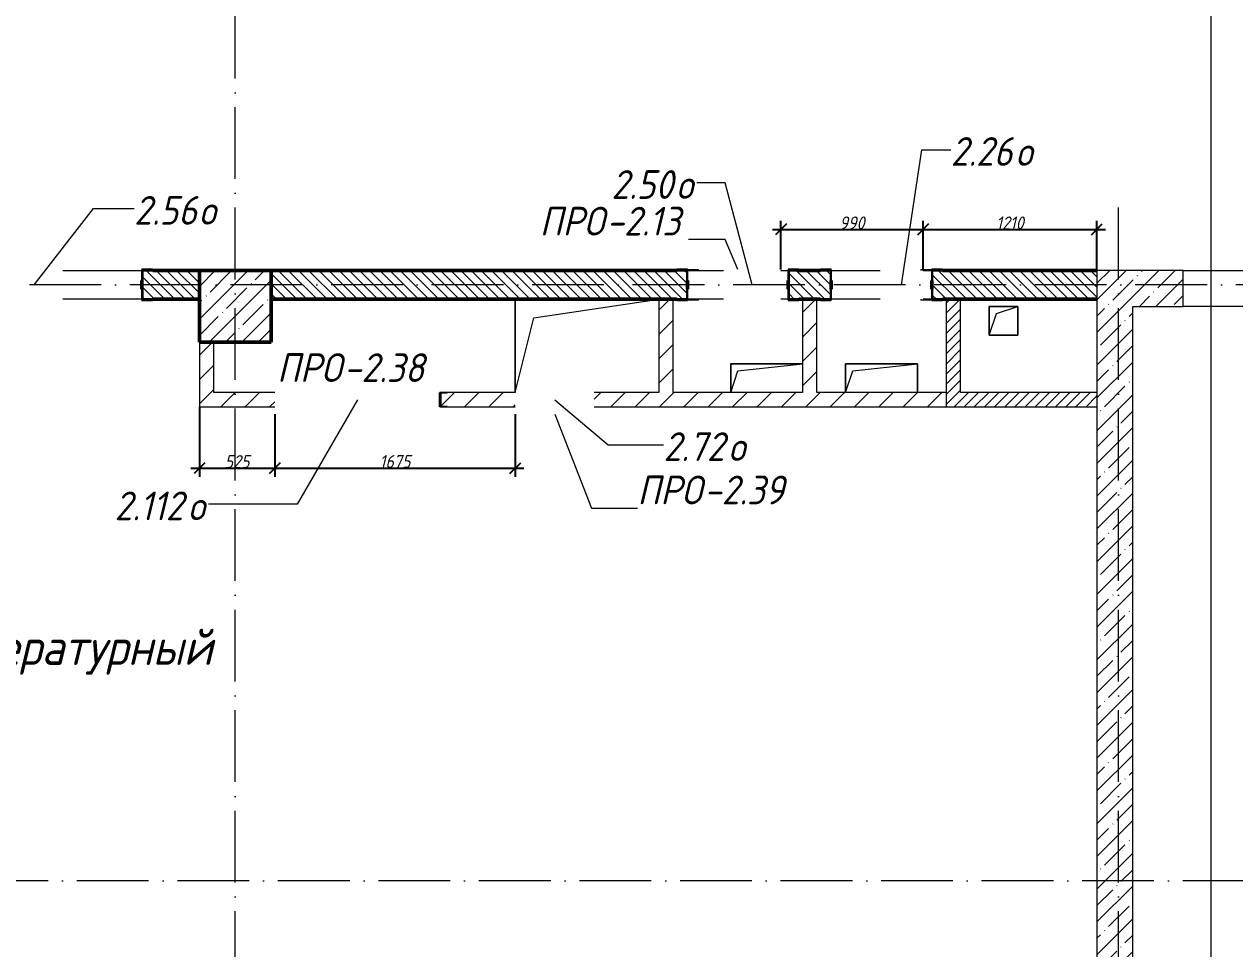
# Model space of a CAD drawing. Header units: millimetres. Extents: x -401725 to 250493, y 305116 to 802890.
# Drawn here: x 58021 to 66451, y 311900 to 318339 of the extents above; entities that cross this region are included whole.
import ezdxf

# ---------------------------------------------------------------- set-up
doc = ezdxf.new("R2010")
doc.units = ezdxf.units.MM
doc.linetypes.add('50_200_ШТРИХ_1Т_ш5_п1_п1_', pattern=[700, 500, -100, 0, -100])
for name, color, linetype, lineweight in [('A-____-____-DIMS', 7, 'Continuous', 9), ('A-FLOR-____-OTLN', 7, 'Continuous', 9), ('A-GENM-____-IDEN', 7, 'Continuous', 9), ('A-GENM-____-MCUT', 7, 'Continuous', 25), ('A-GENM-____-OTLN', 7, 'Continuous', 9), ('A-GENM-____-OTLN-1', 7, 'Continuous', 25), ('A-GLAZ-____-IDEN', 7, 'Continuous', 9), ('A-WALL-____-MCUT-1', 7, 'Continuous', 9), ('A-WALL-____-MCUT-2', 7, 'Continuous', 50), ('A-WALL-____-OTLN', 7, 'Continuous', 9), ('A-WALL-____-PATT-1', 7, 'Continuous', 9), ('A-WALL-FNSH-MCUT-1', 7, 'Continuous', 9), ('G-____-____-TEXT', 7, 'Continuous', 9), ('I-WALL-____-OTLN', 7, 'Continuous', 9), ('S-COLS-____-MCUT', 7, 'Continuous', 50), ('S-COLS-____-OTLN', 7, 'Continuous', 9), ('S-GRID-____-OTLN-1', 7, '50_200_ШТРИХ_1Т_ш5_п1_п1_', 9)]:
    doc.layers.add(name, color=color, linetype=linetype, lineweight=lineweight)
doc.layers.add('G-____-____-SYMB-1', color=9, linetype='Continuous', lineweight=9, true_color=0x808080)
doc.styles.add('ISOCPEUR_I', font='isocpeui.ttf', dxfattribs={"width": 0.9, "height": 2.5})
doc.styles.add('ISOCPEUR_I_7', font='isocpeui.ttf', dxfattribs={"width": 0.9, "height": 90})
doc.styles.add('ISOCPEUR_I_9', font='isocpeui.ttf', dxfattribs={"width": 0.9, "height": 250})
doc.dimstyles.new('ISO-1_8_0_9К_СРЕДНИЙ_Кладочные_2', dxfattribs={"dimscale": 304.8, "dimtxt": 89.638306, "dimasz": 0.246063, "dimexe": 0.19685, "dimexo": 0, "dimgap": 0, "dimtad": 1, "dimdec": 3, "dimrnd": 0.001, "dimdsep": 46, "dimtxsty": 'ISOCPEUR_I_7', "dimblk1": 'OBLIQUE', "dimblk2": 'OBLIQUE', "dimsah": 1, "dimcen": 0.09, "dimdle": 0.19685, "dimazin": 0, "dimtfac": 1, "dimtdec": 4, "dimtix": 1, "dimtmove": 1, "dimatfit": 3, "dimfxl": 1, "dimtvp": 1, "dimtolj": 1, "dimtzin": 0, "dimarcsym": 2})
pattern_1 = [(135, (-15659.08, 310542.9), (-35.35534, -35.35534), [])]
pattern_2 = [(45, (-15659.08, 310542.9), (-84.85281, 84.85281), [])]
pattern_3 = [(45, (-15659.08, 310542.9), (-35.35534, 35.35534), [])]
pattern_4 = [(45, (-15659.08, 310542.9), (-114.04925, 114.04925), []), (45, (-15545.03, 310542.9), (-114.04925, 114.04925), [201.612, -40.322, 3.353, -36.97])]

# ---------------------------------------------------------------- blocks, each defined once
blk = doc.blocks.new('BSC_Колонна _Прямоугольная - 500х500-V58-АР1_План отверстий 2 этажа в осях 1-64_А-ГГ')
at = {"layer": 'S-COLS-____-OTLN'}
h = blk.add_hatch(dxfattribs=at)
h.set_pattern_fill('FP_87', color=256, style=0, pattern_type=2)
h.set_pattern_definition([(45, (-75150, -5831.04), (-114.04925, 114.04925), []), (45, (-75035.95, -5831.04), (-114.04925, 114.04925), [201.613, -40.323, 3.353, -36.97])])
h.paths.add_polyline_path([(-250, -250), (250, -250), (250, 250), (-250, 250)], flags=0)
at = {"layer": 'S-COLS-____-MCUT'}
for p, q in [((250, 250), (-250, 250)), ((-250, 250), (-250, -250)), ((250, -250), (250, 250)), ((-250, -250), (250, -250))]:
    blk.add_line(p, q, dxfattribs=at)
blk = doc.blocks.new('154_Стойка_СКБ_Уголок - СМ-2180_200-28268025-АР1_План отверстий 2 этажа в осях 1-64_А-ГГ')
at = {"layer": 'A-GENM-____-MCUT'}
for p, q in [((125, 156), (125, 81)), ((200, 156), (125, 156)), ((131, 81), (131, 150)), ((131, 150), (200, 150)), ((200, 150), (200, 156)), ((125, 81), (131, 81)), ((131, 19), (125, 19)), ((125, 19), (125, -56)), ((131, -50), (131, 19)), ((125, -56), (200, -56)), ((200, -50), (131, -50)), ((200, -56), (200, -50))]:
    blk.add_line(p, q, dxfattribs=at)
blk = doc.blocks.new('Фахверк_СКБ_Уголок - 200_3960_зеркало-28268689-АР1_План отверстий 2 этажа в осях 1-64_А-ГГ')
at = {"layer": 'A-GENM-____-MCUT'}
for p, q in [((200, 156), (125, 156)), ((125, 156), (125, 81)), ((131, 81), (131, 150)), ((131, 150), (200, 150)), ((200, 150), (200, 156)), ((125, 81), (131, 81)), ((131, 19), (125, 19)), ((125, 19), (125, -56)), ((131, -50), (131, 19)), ((125, -56), (200, -56)), ((200, -50), (131, -50)), ((200, -56), (200, -50))]:
    blk.add_line(p, q, dxfattribs=at)
blk = doc.blocks.new('Фахверк_СКБ_Уголок - 200_3960-28268576-АР1_План отверстий 2 этажа в осях 1-64_А-ГГ')
at = {"layer": 'A-GENM-____-MCUT'}
for p, q in [((200, 156), (125, 156)), ((125, 156), (125, 81)), ((131, 81), (131, 150)), ((131, 150), (200, 150)), ((200, 150), (200, 156)), ((125, 81), (131, 81)), ((131, 19), (125, 19)), ((125, 19), (125, -56)), ((131, -50), (131, 19)), ((125, -56), (200, -56)), ((200, -50), (131, -50)), ((200, -56), (200, -50))]:
    blk.add_line(p, q, dxfattribs=at)
blk = doc.blocks.new('Стойка_Влож_Уголок_Опорный - Уголок-28213941-АР1_План отверстий 2 этажа в осях 1-64_А-ГГ')
at = {"layer": 'A-GENM-____-OTLN'}
for p, q in [((-212, -6), (-212, 0)), ((0, 0), (0, -6)), ((-212, -75), (-212, -6)), ((-212, -6), (-206, -6)), ((-212, -75), (-206, -75)), ((-6, -6), (0, -6)), ((-6, -75), (0, -75)), ((0, -6), (0, -75))]:
    blk.add_line(p, q, dxfattribs=at)
blk = doc.blocks.new('154_Фахверк_СКБ_Швеллер - Тип_100_3960-28494444-АР1_План отверстий 2 этажа в осях 1-64_А-ГГ')
at = {"layer": 'A-GENM-____-MCUT'}
for p, q in [((125, 50), (175, 50)), ((125, -50), (125, 50)), ((128, 47), (128, -47)), ((175, 47), (128, 47)), ((175, 50), (175, 47)), ((175, -50), (125, -50)), ((128, -47), (175, -47)), ((175, -47), (175, -50))]:
    blk.add_line(p, q, dxfattribs=at)
blk = doc.blocks.new('AR_Отверстие прямоугольное _в плите_ - AR_Отверстие прямоугольное _в плите_-30229432-АР1_План отверстий 2 этажа в осях 1-64_А-ГГ')
at = {"layer": 'A-GENM-____-OTLN'}
for p, q in [((250, 100), (-250, 100)), ((-250, 100), (-250, -100)), ((-200, 50), (250, 100)), ((-250, -100), (-200, 50))]:
    blk.add_line(p, q, dxfattribs=at)
blk = doc.blocks.new('AR_Отверстие прямоугольное _в плите_ - AR_Отверстие прямоугольное _в плите_-V147-АР1_План отверстий 2 этажа в осях 1-64_А-ГГ')
at = {"layer": 'A-GENM-____-OTLN'}
for p, q in [((250, 100), (-250, 100)), ((-250, 100), (-250, -100)), ((-200, 50), (250, 100)), ((250, -100), (250, 100)), ((-250, -100), (-200, 50))]:
    blk.add_line(p, q, dxfattribs=at)
blk = doc.blocks.new('AR_Отверстие прямоугольное _в плите_ - AR_Отверстие прямоугольное _в плите_-V150-АР1_План отверстий 2 этажа в осях 1-64_А-ГГ')
at = {"layer": 'A-GENM-____-OTLN'}
for p, q in [((100, 100), (-100, 100)), ((-100, 100), (-100, -100)), ((-50, 50), (100, 100)), ((100, -100), (100, 100)), ((-100, -100), (-50, 50)), ((-100, -100), (100, -100))]:
    blk.add_line(p, q, dxfattribs=at)
blk = doc.blocks.new('AR_Отверстие прямоугольное _в плите_ - AR_Отверстие прямоугольное _в плите_-30552580-АР1_План отверстий 2 этажа в осях 1-64_А-ГГ')
at = {"layer": 'A-GENM-____-OTLN'}
for p, q in [((-500, 325), (-500, -325)), ((-370, 195), (500, 325)), ((-500, -325), (-370, 195))]:
    blk.add_line(p, q, dxfattribs=at)
blk = doc.blocks.new('_Oblique')
at = {"color": 0, "linetype": 'ByBlock', "lineweight": -2}
blk.add_line((-0.5, -0.5), (0.5, 0.5), dxfattribs=at)
blk = doc.blocks.new('*D9288')
at = {"layer": 'A-____-____-DIMS', "color": 0, "lineweight": -2, "transparency": 16777216}
for p, q in [((63230.9, 316910), (64340.9, 316910)), ((63290.9, 316629.9), (63290.9, 316970)), ((64280.9, 316623.9), (64280.9, 316970))]:
    blk.add_line(p, q, dxfattribs=at)
at = {"layer": 'Defpoints', "color": 0, "transparency": 16777216}
for p in [(64280.9, 316910), (63290.9, 316629.9), (64280.9, 316623.9)]:
    blk.add_point(p, dxfattribs=at)
at = {"layer": 'A-____-____-DIMS', "color": 0, "lineweight": -2, "transparency": 16777216, "xscale": 75, "yscale": 75, "zscale": 75, "rotation": 180}
blk.add_blockref('_Oblique', (63290.9, 316910), dxfattribs=at)
at = {"layer": 'A-____-____-DIMS', "color": 0, "lineweight": -2, "transparency": 16777216, "xscale": 75, "yscale": 75, "zscale": 75}
blk.add_blockref('_Oblique', (64280.9, 316910), dxfattribs=at)
at = {"layer": 'A-____-____-DIMS', "color": 0, "transparency": 16777216, "insert": (63785.9, 316955), "char_height": 90, "width": 409.578, "attachment_point": 5, "style": 'ISOCPEUR_I_7'}
blk.add_mtext('\\A1;990', dxfattribs=at)
blk = doc.blocks.new('*D9289')
at = {"layer": 'A-____-____-DIMS', "color": 0, "lineweight": -2, "transparency": 16777216}
for p, q in [((64220.9, 316910), (65550.9, 316910)), ((64280.9, 316623.9), (64280.9, 316970)), ((65490.9, 316623.9), (65490.9, 316970))]:
    blk.add_line(p, q, dxfattribs=at)
at = {"layer": 'Defpoints', "color": 0, "transparency": 16777216}
for p in [(65490.9, 316910), (64280.9, 316623.9), (65490.9, 316623.9)]:
    blk.add_point(p, dxfattribs=at)
at = {"layer": 'A-____-____-DIMS', "color": 0, "lineweight": -2, "transparency": 16777216, "xscale": 75, "yscale": 75, "zscale": 75, "rotation": 180}
blk.add_blockref('_Oblique', (64280.9, 316910), dxfattribs=at)
at = {"layer": 'A-____-____-DIMS', "color": 0, "lineweight": -2, "transparency": 16777216, "xscale": 75, "yscale": 75, "zscale": 75}
blk.add_blockref('_Oblique', (65490.9, 316910), dxfattribs=at)
at = {"layer": 'A-____-____-DIMS', "color": 0, "transparency": 16777216, "insert": (64885.9, 316955), "char_height": 90, "width": 463.361, "attachment_point": 5, "style": 'ISOCPEUR_I_7'}
blk.add_mtext('\\A1;1210', dxfattribs=at)
blk = doc.blocks.new('*D9272')
at = {"layer": 'A-____-____-DIMS', "color": 0, "lineweight": -2, "transparency": 16777216}
for p, q in [((59240.9, 315673.9), (59240.9, 315187.7)), ((59765.9, 315623.9), (59765.9, 315187.7)), ((59180.9, 315247.7), (59825.9, 315247.7))]:
    blk.add_line(p, q, dxfattribs=at)
at = {"layer": 'Defpoints', "color": 0, "transparency": 16777216}
for p in [(59240.9, 315673.9), (59765.9, 315623.9), (59765.9, 315247.7)]:
    blk.add_point(p, dxfattribs=at)
at = {"layer": 'A-____-____-DIMS', "color": 0, "lineweight": -2, "transparency": 16777216, "xscale": 75, "yscale": 75, "zscale": 75, "rotation": 180}
blk.add_blockref('_Oblique', (59240.9, 315247.7), dxfattribs=at)
at = {"layer": 'A-____-____-DIMS', "color": 0, "lineweight": -2, "transparency": 16777216, "xscale": 75, "yscale": 75, "zscale": 75}
blk.add_blockref('_Oblique', (59765.9, 315247.7), dxfattribs=at)
at = {"layer": 'A-____-____-DIMS', "color": 0, "transparency": 16777216, "insert": (59503.4, 315292.7), "char_height": 90, "width": 409.578, "attachment_point": 5, "style": 'ISOCPEUR_I_7'}
blk.add_mtext('\\A1;525', dxfattribs=at)
blk = doc.blocks.new('*D9273')
at = {"layer": 'A-____-____-DIMS', "color": 0, "lineweight": -2, "transparency": 16777216}
for p, q in [((59765.9, 315623.9), (59765.9, 315187.7)), ((61440.9, 315623.9), (61440.9, 315187.7)), ((59705.9, 315247.7), (61500.9, 315247.7))]:
    blk.add_line(p, q, dxfattribs=at)
at = {"layer": 'Defpoints', "color": 0, "transparency": 16777216}
for p in [(59765.9, 315623.9), (61440.9, 315623.9), (61440.9, 315247.7)]:
    blk.add_point(p, dxfattribs=at)
at = {"layer": 'A-____-____-DIMS', "color": 0, "lineweight": -2, "transparency": 16777216, "xscale": 75, "yscale": 75, "zscale": 75, "rotation": 180}
blk.add_blockref('_Oblique', (59765.9, 315247.7), dxfattribs=at)
at = {"layer": 'A-____-____-DIMS', "color": 0, "lineweight": -2, "transparency": 16777216, "xscale": 75, "yscale": 75, "zscale": 75}
blk.add_blockref('_Oblique', (61440.9, 315247.7), dxfattribs=at)
at = {"layer": 'A-____-____-DIMS', "color": 0, "transparency": 16777216, "insert": (60603.4, 315293.3), "char_height": 90, "width": 504.733, "attachment_point": 5, "style": 'ISOCPEUR_I_7'}
blk.add_mtext('\\A1;1675', dxfattribs=at)

msp = doc.modelspace()

# ---------------------------------------------------------------- hatches: boundary and pattern name
at = {"layer": 'A-WALL-____-PATT-1'}
h = msp.add_hatch(dxfattribs=at)
h.set_pattern_fill('FP_6', color=256, style=0, pattern_type=2)
h.set_pattern_definition(pattern_1)
h.paths.add_polyline_path([(59046.9187, 316423.9433), (59240.9187, 316423.9433), (59240.9187, 316623.9433), (58846.9187, 316623.9433), (58846.9187, 316554.9433), (58840.9187, 316554.9433), (58840.9187, 316492.9433), (58846.9187, 316492.9433), (58846.9187, 316423.9433), (58915.9187, 316423.9433)], flags=0)
h.paths.add_polyline_path([(56740.9187, 316423.9433), (57134.9187, 316423.9433), (57134.9187, 316492.9433), (57140.9187, 316492.9433), (57140.9187, 316554.9433), (57134.9187, 316554.9433), (57134.9187, 316623.9433), (56740.9187, 316623.9433), (56740.9187, 316463.9433)], flags=0)
h = msp.add_hatch(dxfattribs=at)
h.set_pattern_fill('FP_6', color=256, style=0, pattern_type=2)
h.set_pattern_definition(pattern_1)
h.paths.add_polyline_path([(64346.9187, 316423.9433), (65490.9187, 316423.9433), (65490.9187, 316623.9433), (64346.9187, 316623.9433), (64346.9187, 316554.9433), (64340.9187, 316554.9433), (64340.9187, 316492.9433), (64346.9187, 316492.9433), (64346.9187, 316424.9867)], flags=0)
h.paths.add_polyline_path([(63415.9187, 316423.9433), (63634.9187, 316423.9433), (63634.9187, 316492.9433), (63640.9187, 316492.9433), (63640.9187, 316554.9433), (63634.9187, 316554.9433), (63634.9187, 316623.9433), (63346.9187, 316623.9433), (63346.9187, 316554.9433), (63340.9187, 316554.9433), (63340.9187, 316492.9433), (63346.9187, 316492.9433), (63346.9187, 316423.9433)], flags=0)
h.paths.add_polyline_path([(62095.6578, 316423.9433), (62634.9187, 316423.9433), (62634.9187, 316492.9433), (62640.9187, 316492.9433), (62640.9187, 316554.9433), (62634.9187, 316554.9433), (62634.9187, 316623.9433), (59740.9187, 316623.9433), (59740.9187, 316423.9433)], flags=0)
h = msp.add_hatch(dxfattribs=at)
h.set_pattern_fill('FP_25', color=256, style=0, pattern_type=2)
h.set_pattern_definition(pattern_4)
h.paths.add_polyline_path([(65490.9187, 309123.9433), (65740.9187, 309123.9433), (65740.9187, 316623.9433), (65490.9187, 316623.9433), (65490.9187, 311278.8098)], flags=0)
h = msp.add_hatch(dxfattribs=at)
h.set_pattern_fill('FP_25', color=256, style=0, pattern_type=2)
h.set_pattern_definition(pattern_4)
h.paths.add_polyline_path([(67890.9187, 316373.9433), (67890.9187, 316623.9433), (67690.9187, 316623.9433), (67690.9187, 316373.9433)], flags=0)
h.paths.add_polyline_path([(65740.9187, 316373.9433), (66090.9187, 316373.9433), (66090.9187, 316623.9433), (65740.9187, 316623.9433)], flags=0)
h = msp.add_hatch(dxfattribs=at)
h.set_pattern_fill('FP_4', color=256, style=0, pattern_type=2)
h.set_pattern_definition(pattern_2)
h.paths.add_polyline_path([(62540.9187, 315773.9433), (62540.9187, 316423.9433), (62440.9187, 316423.9433), (62440.9187, 315773.9433)], flags=0)
h = msp.add_hatch(dxfattribs=at)
h.set_pattern_fill('FP_4', color=256, style=0, pattern_type=2)
h.set_pattern_definition(pattern_2)
h.paths.add_polyline_path([(63540.9187, 315773.9433), (63540.9187, 316423.9433), (63440.9187, 316423.9433), (63440.9187, 315773.9433)], flags=0)
h = msp.add_hatch(dxfattribs=at)
h.set_pattern_fill('FP_5', color=256, style=0, pattern_type=2)
h.set_pattern_definition(pattern_3)
h.paths.add_polyline_path([(64540.9187, 315673.9433), (64540.9187, 316423.9433), (64440.9187, 316423.9433), (64440.9187, 315673.9433)], flags=0)
h = msp.add_hatch(dxfattribs=at)
h.set_pattern_fill('FP_4', color=256, style=0, pattern_type=2)
h.set_pattern_definition(pattern_2)
h.paths.add_polyline_path([(59340.9187, 315773.9433), (59340.9187, 316123.9433), (59240.9187, 316123.9433), (59240.9187, 315773.9433)], flags=0)
h = msp.add_hatch(dxfattribs=at)
h.set_pattern_fill('FP_4', color=256, style=0, pattern_type=2)
h.set_pattern_definition(pattern_2)
h.paths.add_polyline_path([(64440.9187, 315673.9433), (64440.9187, 315773.9433), (61990.9187, 315773.9433), (61990.9187, 315673.9433), (63863.1221, 315673.9433)], flags=0)
h.paths.add_polyline_path([(59240.9187, 315673.9433), (59765.9187, 315673.9433), (59765.9187, 315773.9433), (59240.9187, 315773.9433)], flags=0)
h.paths.add_polyline_path([(61440.9187, 315673.9433), (61440.9187, 315773.9433), (60965.9187, 315773.9433), (60965.9187, 315770.9433), (60918.9187, 315770.9433), (60918.9187, 315676.9433), (60965.9187, 315676.9433), (60965.9187, 315673.9433)], flags=0)
h = msp.add_hatch(dxfattribs=at)
h.set_pattern_fill('FP_5', color=256, style=0, pattern_type=2)
h.set_pattern_definition(pattern_3)
h.paths.add_polyline_path([(65490.9187, 315673.9433), (65490.9187, 315773.9433), (64540.9187, 315773.9433), (64540.9187, 315673.9433)], flags=0)

# ---------------------------------------------------------------- linework, layer by layer
at = {"layer": 'A-FLOR-____-OTLN'}
for p, q in [((61440.9187, 315773.9433), (61440.9187, 316423.9433)), ((64740.9187, 316373.9433), (64940.9187, 316373.9433)), ((64740.9187, 316173.9433), (64740.9187, 316373.9433)), ((64940.9187, 316373.9433), (64940.9187, 316173.9433)), ((64940.9187, 316173.9433), (64740.9187, 316173.9433)), ((62940.9187, 315973.9433), (63440.9187, 315973.9433)), ((62940.9187, 315773.9433), (62940.9187, 315973.9433)), ((63740.9187, 315973.9433), (64240.9187, 315973.9433)), ((63740.9187, 315773.9433), (63740.9187, 315973.9433)), ((64240.9187, 315973.9433), (64240.9187, 315773.9433))]:
    msp.add_line(p, q, dxfattribs=at)
at = {"layer": 'A-GENM-____-IDEN'}
for p, q in [((62902.0621, 316840.0947), (62646.6266, 316840.0947)), ((62990.9187, 316629.9433), (62902.0621, 316840.0947)), ((61715.9187, 315623.9433), (61972.4045, 314967.8523)), ((61972.4045, 314967.8523), (62290.9187, 314967.8523))]:
    msp.add_line(p, q, dxfattribs=at)
at = {"layer": 'A-GLAZ-____-IDEN'}
for p, q in [((64130.9187, 316523.9433), (64271.4182, 317465.0988)), ((64271.4182, 317465.0988), (64473.2078, 317465.0988)), ((62901.9033, 317234.9898), (62705.1249, 317234.9898)), ((63090.9187, 316523.9433), (62901.9033, 317234.9898)), ((58090.9187, 316523.9433), (58503.1458, 317055.0524)), ((58503.1458, 317055.0524), (58786.5197, 317055.0524)), ((60340.9187, 315723.9433), (59921.5289, 314996.8571)), ((61715.9187, 315723.9433), (62088.0927, 315409.3523)), ((62088.0927, 315409.3523), (62472.9271, 315409.3523)), ((59921.5289, 314996.8571), (59305.0936, 314996.8571))]:
    msp.add_line(p, q, dxfattribs=at)
at = {"layer": 'A-WALL-____-MCUT-1'}
for p, q in [((65490.9187, 316623.9433), (65490.9187, 309123.9433)), ((66090.9187, 316623.9433), (65490.9187, 316623.9433)), ((66090.9187, 316373.9433), (66090.9187, 316623.9433)), ((65740.9187, 309123.9433), (65740.9187, 316373.9433)), ((65740.9187, 316373.9433), (66090.9187, 316373.9433))]:
    msp.add_line(p, q, dxfattribs=at)
at = {"layer": 'A-WALL-____-MCUT-2'}
for p, q in [((59240.9187, 316623.9433), (58915.9187, 316623.9433)), ((62565.9187, 316623.9433), (59740.9187, 316623.9433)), ((63565.9187, 316623.9433), (63415.9187, 316623.9433)), ((65490.9187, 316623.9433), (64415.9187, 316623.9433)), ((58840.9187, 316554.9433), (58840.9187, 316492.9433)), ((62640.9187, 316492.9433), (62640.9187, 316554.9433)), ((63340.9187, 316554.9433), (63340.9187, 316492.9433)), ((63640.9187, 316492.9433), (63640.9187, 316554.9433)), ((64340.9187, 316554.9433), (64340.9187, 316492.9433)), ((58915.9187, 316423.9433), (59240.9187, 316423.9433)), ((59740.9187, 316423.9433), (62565.9187, 316423.9433)), ((63415.9187, 316423.9433), (63565.9187, 316423.9433)), ((64415.9187, 316423.9433), (65490.9187, 316423.9433))]:
    msp.add_line(p, q, dxfattribs=at)
at = {"layer": 'A-WALL-____-OTLN'}
for p, q in [((66090.9187, 316623.9433), (67690.9187, 316623.9433)), ((67690.9187, 316373.9433), (66090.9187, 316373.9433))]:
    msp.add_line(p, q, dxfattribs=at)
at = {"layer": 'A-WALL-FNSH-MCUT-1'}
for p, q in [((62440.9187, 316423.9433), (62440.9187, 315773.9433)), ((62540.9187, 315773.9433), (62540.9187, 316423.9433)), ((63440.9187, 316423.9433), (63440.9187, 315773.9433)), ((63540.9187, 315773.9433), (63540.9187, 316423.9433)), ((64440.9187, 316423.9433), (64440.9187, 315673.9433)), ((64540.9187, 315773.9433), (64540.9187, 316423.9433)), ((59240.9187, 316123.9433), (59240.9187, 315673.9433)), ((59340.9187, 315773.9433), (59340.9187, 316123.9433)), ((59765.9187, 315773.9433), (59340.9187, 315773.9433)), ((61440.9187, 315773.9433), (60965.9187, 315773.9433)), ((62440.9187, 315773.9433), (61990.9187, 315773.9433)), ((63440.9187, 315773.9433), (62540.9187, 315773.9433)), ((64440.9187, 315773.9433), (63540.9187, 315773.9433)), ((65490.9187, 315773.9433), (64540.9187, 315773.9433)), ((59240.9187, 315673.9433), (59765.9187, 315673.9433)), ((60965.9187, 315673.9433), (61440.9187, 315673.9433)), ((61990.9187, 315673.9433), (65490.9187, 315673.9433))]:
    msp.add_line(p, q, dxfattribs=at)
at = {"layer": 'G-____-____-SYMB-1'}
msp.add_line((66283.9165, 355949.2275), (66283.9165, 305754.4434), dxfattribs=at)
at = {"layer": 'I-WALL-____-OTLN'}
for p, q in [((58290.9187, 316623.9433), (58840.9187, 316623.9433)), ((62640.9187, 316623.9433), (62890.9187, 316623.9433)), ((63290.9187, 316623.9433), (63340.9187, 316623.9433)), ((63640.9187, 316623.9433), (63980.9187, 316623.9433)), ((64280.9187, 316623.9433), (64340.9187, 316623.9433)), ((58840.9187, 316423.9433), (58290.9187, 316423.9433)), ((62890.9187, 316423.9433), (62640.9187, 316423.9433)), ((63340.9187, 316423.9433), (63290.9187, 316423.9433)), ((63980.9187, 316423.9433), (63640.9187, 316423.9433)), ((64340.9187, 316423.9433), (64280.9187, 316423.9433))]:
    msp.add_line(p, q, dxfattribs=at)
at = {"layer": 'S-GRID-____-OTLN-1'}
for p, q in [((59490.9187, 306060.2949), (59490.9187, 320693.4406)), ((65640.9187, 306060.2949), (65640.9187, 317077.9172)), ((74659.706, 316523.9433), (-20327.8515, 316523.9433)), ((88291.5358, 312373.9433), (-20327.8515, 312373.9433))]:
    msp.add_line(p, q, dxfattribs=at)

# ---------------------------------------------------------------- block references
at = {"layer": 'A-GENM-____-OTLN'}
for p, rotation in [((62640.9187, 316629.9433), 89.99999999999955), ((64340.9187, 316417.9433), 269.9999999999995)]:
    msp.add_blockref('Стойка_Влож_Уголок_Опорный - Уголок-28213941-АР1_План отверстий 2 этажа в осях 1-64_А-ГГ', p, dxfattribs=dict(at, rotation=rotation))
for name, p in [('AR_Отверстие прямоугольное _в плите_ - AR_Отверстие прямоугольное _в плите_-30552580-АР1_План отверстий 2 этажа в осях 1-64_А-ГГ', (61940.9187, 316098.9433)), ('AR_Отверстие прямоугольное _в плите_ - AR_Отверстие прямоугольное _в плите_-V150-АР1_План отверстий 2 этажа в осях 1-64_А-ГГ', (64840.9187, 316273.9433)), ('AR_Отверстие прямоугольное _в плите_ - AR_Отверстие прямоугольное _в плите_-30229432-АР1_План отверстий 2 этажа в осях 1-64_А-ГГ', (63190.9187, 315873.9433)), ('AR_Отверстие прямоугольное _в плите_ - AR_Отверстие прямоугольное _в плите_-V147-АР1_План отверстий 2 этажа в осях 1-64_А-ГГ', (63990.9187, 315873.9433))]:
    msp.add_blockref(name, p, dxfattribs=at)
at = {"layer": 'A-GENM-____-OTLN-1'}
for name, p in [('Фахверк_СКБ_Уголок - 200_3960-28268576-АР1_План отверстий 2 этажа в осях 1-64_А-ГГ', (58715.9187, 316473.9433)), ('Фахверк_СКБ_Уголок - 200_3960_зеркало-28268689-АР1_План отверстий 2 этажа в осях 1-64_А-ГГ', (63215.9187, 316473.9433)), ('154_Стойка_СКБ_Уголок - СМ-2180_200-28268025-АР1_План отверстий 2 этажа в осях 1-64_А-ГГ', (64215.9187, 316473.9433)), ('154_Фахверк_СКБ_Швеллер - Тип_100_3960-28494444-АР1_План отверстий 2 этажа в осях 1-64_А-ГГ', (60790.9187, 315723.9433))]:
    msp.add_blockref(name, p, dxfattribs=at)
at = {"layer": 'A-GENM-____-OTLN-1', "rotation": 180}
for name, p in [('154_Стойка_СКБ_Уголок - СМ-2180_200-28268025-АР1_План отверстий 2 этажа в осях 1-64_А-ГГ', (62765.9187, 316573.9433)), ('Фахверк_СКБ_Уголок - 200_3960-28268576-АР1_План отверстий 2 этажа в осях 1-64_А-ГГ', (63765.9187, 316573.9433))]:
    msp.add_blockref(name, p, dxfattribs=at)
at = {"layer": 'S-COLS-____-OTLN'}
msp.add_blockref('BSC_Колонна _Прямоугольная - 500х500-V58-АР1_План отверстий 2 этажа в осях 1-64_А-ГГ', (59490.9187, 316373.9433), dxfattribs=at)

# ---------------------------------------------------------------- texts
at = {"layer": 'A-GENM-____-IDEN', "char_height": 200, "attachment_point": 1, "style": 'ISOCPEUR_I_9'}
for s, insert, width in [('ПРО', (61610.8687, 317067.2108), 562.784625), ('-2.13', (62075.2125, 317067.2108), 663.79725), ('ПРО', (59781.8703, 316047.2108), 562.784625), ('-2.38', (60246.214, 316047.2108), 707.088375), ('ПРО', (62290.9187, 315194.9685), 562.784625), ('-2.39', (62755.2625, 315194.9685), 707.088375)]:
    msp.add_mtext(s, dxfattribs=dict(at, insert=insert, width=width))
at = {"layer": 'A-GLAZ-____-IDEN', "char_height": 200, "attachment_point": 1, "style": 'ISOCPEUR_I_9'}
for s, insert, width in [('2.26', (64473.2078, 317552.7133), 548.35425), ('\\fISOCPEUR|b0|i1|c204|p34|;\\W.9;о', (64925.6453, 317552.7133), 158.734125), ('2.50', (62109.6704, 317322.6044), 548.35425), ('\\fISOCPEUR|b0|i1|c204|p34|;\\W.9;о', (62562.1079, 317322.6044), 158.734125), ('2.56', (58786.5197, 317142.667), 548.35425), ('\\fISOCPEUR|b0|i1|c204|p34|;\\W.9;о', (59238.9572, 317142.667), 158.734125), ('2.72', (62472.9271, 315496.9669), 548.35425), ('\\fISOCPEUR|b0|i1|c204|p34|;\\W.9;о', (62925.3646, 315496.9669), 158.734125), ('2.112', (58650.2404, 315084.4717), 620.506125), ('\\fISOCPEUR|b0|i1|c204|p34|;\\W.9;о', (59162.2092, 315084.4717), 158.734125)]:
    msp.add_mtext(s, dxfattribs=dict(at, insert=insert, width=width))
at = {"layer": 'G-____-____-TEXT', "insert": (57157.256, 314126.7783), "char_height": 250, "width": 2763.416813, "attachment_point": 1, "style": 'ISOCPEUR_I'}
msp.add_mtext('Температурный', dxfattribs=at)

# ---------------------------------------------------------------- dimensions: what is measured, and where the dimension line sits
at = {"layer": 'A-____-____-DIMS'}
for base, p1, p2, override, picture, middle in [((64280.9187, 316909.9583), (63290.9187, 316629.9433), (64280.9187, 316623.9433), {"dimpost": '<>', "dimfxl": 990.018182}, '*D9288', (63785.9187, 316954.9583)), ((65490.9187, 316909.9583), (64280.9187, 316623.9433), (65490.9187, 316623.9433), {"dimpost": '<>', "dimfxl": 1210}, '*D9289', (64885.9187, 316954.9583)), ((59765.9187, 315247.6975), (59240.9187, 315673.9433), (59765.9187, 315623.9433), {"dimpost": '<>', "dimfxl": 527.375578}, '*D9272', (59503.4187, 315292.6975)), ((61440.9187, 315247.6975), (59765.9187, 315623.9433), (61440.9187, 315623.9433), {"dimpost": '<>', "dimfxl": 1675}, '*D9273', (60603.4187, 315293.277))]:
    dim = msp.add_linear_dim(base=base, p1=p1, p2=p2, dimstyle='ISO-1_8_0_9К_СРЕДНИЙ_Кладочные_2', override=override, dxfattribs=at)
    dim.commit()
    dim.dimension.update_dxf_attribs({"geometry": picture, "text_midpoint": middle})

doc.saveas('drawing.dxf')
